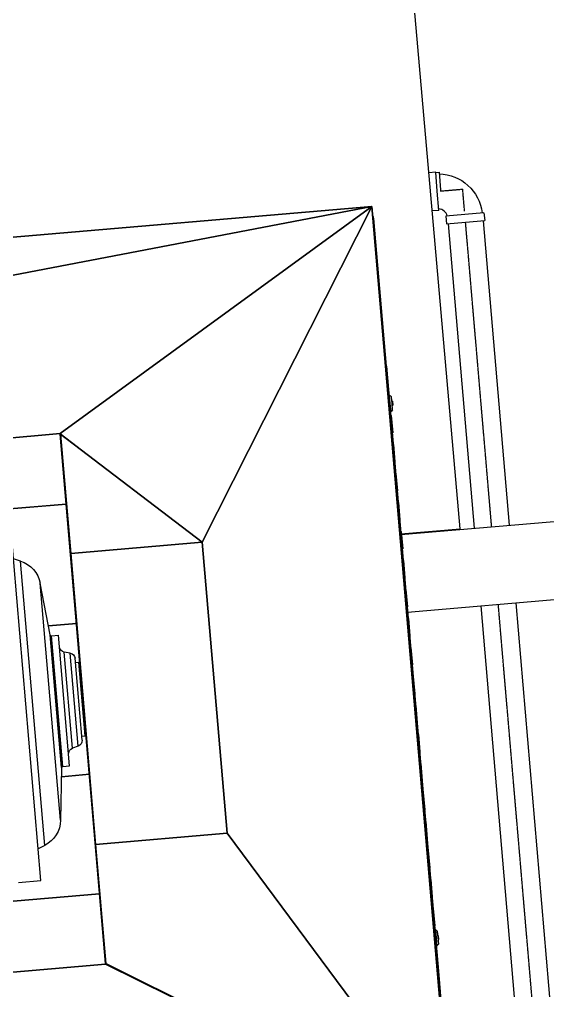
# Model space of a CAD drawing. Header units: millimetres. Extents: x 238021 to 250605, y -32596 to -9848.
# Drawn here: x 245398 to 246305, y -29375 to -27707 of the extents above; entities that cross this region are included whole.
import ezdxf

# ---------------------------------------------------------------- set-up
doc = ezdxf.new("R2010")
doc.units = ezdxf.units.MM
doc.header["$MEASUREMENT"] = 0
doc.linetypes.add('CENTER2', pattern=[1.125, 0.75, -0.125, 0.125, -0.125])
for name, color, linetype in [('Plan-150-SL-B4-250', 14, 'Continuous'), ('Plan-A-FLOR', 192, 'Continuous'), ('Plan-CENTER', 1, 'CENTER2'), ('Plan-RE', 5, 'Continuous'), ('Plan-S-BEAM', 12, 'Continuous')]:
    doc.layers.add(name, color=color, linetype=linetype)
doc.layers.add('Plan-UCD756', color=7, linetype='Continuous', true_color=0xe7f0ff)

# ---------------------------------------------------------------- blocks, each defined once
blk = doc.blocks.new('*U546')
at = {"layer": 'Plan-150-SL-B4-250', "color": 0, "linetype": 'ByBlock', "lineweight": -2}
for p, q in [((245398.1, -26796.2), (245440.5, -26745.9)), ((245440.5, -26745.9), (245490.8, -26788.2)), ((245503.6, -26932.2), (245513.2, -26920.8)), ((245266, -26953), (245276, -26941.1)), ((244622.1, -27717.5), (244934.8, -27346.3)), ((244750.8, -27825.9), (245053, -27467.1)), ((244686.5, -27771.7), (244622.1, -27717.5)), ((244750.8, -27825.9), (244686.5, -27771.7))]:
    blk.add_line(p, q, dxfattribs=at)
at = {"layer": 'Plan-CENTER'}
for p, q in [((245394.6, -26931), (245384.8, -26942.6)), ((245042.6, -27348.9), (244686.5, -27771.7))]:
    blk.add_line(p, q, dxfattribs=at)
blk = doc.blocks.new('*U549')
at = {"layer": 'Plan-A-FLOR', "color": 0, "linetype": 'ByBlock', "lineweight": -2}
for p, q in [((246154.4, -28581.8), (246006.2, -26888.2)), ((246052.8, -28590.7), (246154.4, -28581.8))]:
    blk.add_line(p, q, dxfattribs=at)
blk = doc.blocks.new('*U561')
at = {"layer": 'Plan-CENTER'}
for p in [(246120.9, -28001.5), (246162.1, -28036.2)]:
    blk.add_line(p, (246158.9, -27998.3), dxfattribs=at)
at = {"layer": 'Plan-RE', "color": 0, "linetype": 'ByBlock', "lineweight": -2}
for p, q in [((246112.5, -27969.2), (246100.9, -27970.2)), ((246115.3, -28002), (246112.5, -27969.2)), ((246118.1, -28034.8), (246115.3, -28002)), ((246118.1, -28034.8), (246106.6, -28035.8)), ((246162.6, -28041.8), (246129.8, -28044.6)), ((246129.8, -28044.6), (246131, -28058)), ((246195.4, -28039), (246162.6, -28041.8)), ((246195.4, -28039), (246196.6, -28052.4)), ((246131, -28058), (246163.8, -28055.2)), ((246163.8, -28055.2), (246196.6, -28052.4))]:
    blk.add_line(p, q, dxfattribs=at)
at = {"layer": 'Plan-RE', "color": 0, "linetype": 'ByBlock', "lineweight": -2, "extrusion": (0, 0, -1)}
blk.add_arc((-246116.5, -28048.5), 76.6, 91.3849, 173.0561, dxfattribs=at)
at = {"layer": 'Plan-RE', "color": 0, "linetype": 'ByBlock', "lineweight": -2}
blk.add_arc((246116.5, -28048.5), 16.3, 14.5665, 85.2208, dxfattribs=at)
blk = doc.blocks.new('*U562')
at = {"layer": 'Plan-CENTER'}
blk.add_line((245107.2, -28086.1), (244780.5, -28114.1), dxfattribs=at)
at = {"layer": 'Plan-RE', "color": 0, "linetype": 'ByBlock', "lineweight": -2}
for p, q in [((246112.6, -27969.7), (246118.2, -27969.3)), ((246118.2, -27969.3), (246120.7, -27999.3)), ((246120.7, -27999.3), (246120.9, -28000.8)), ((244777.9, -28084), (245104.6, -28056))]:
    blk.add_line(p, q, dxfattribs=at)
blk = doc.blocks.new('*U563')
at = {"layer": 'Plan-UCD756', "color": 0, "linetype": 'ByBlock', "lineweight": -2}
for p, q in [((244152.3, -28186.8), (246002.7, -28028.3)), ((246002.7, -28028.3), (244152.3, -28186.8)), ((246002.7, -28028.3), (245227.1, -28094.7)), ((245227.1, -28094.7), (246002.7, -28028.3)), ((245234, -28175.3), (246002.7, -28028.3)), ((246002.7, -28028.3), (245234, -28175.3)), ((246002.7, -28028.3), (245467.8, -28418.4)), ((245467.8, -28418.4), (246002.7, -28028.3)), ((246002.7, -28028.3), (245711.7, -28604.8)), ((245711.7, -28604.8), (246002.7, -28028.3)), ((246002.7, -28028.3), (246139.3, -29623.3)), ((246139.3, -29623.3), (246002.7, -28028.3)), ((246139.3, -29623.3), (246002.7, -28028.3)), ((246002.7, -28028.3), (246139.3, -29623.3)), ((246027.9, -28302.6), (246006.1, -28048.5)), ((246028.1, -28302.6), (246026.2, -28302.7)), ((246026.2, -28302.7), (246028.1, -28302.6)), ((246026.2, -28302.7), (246027.9, -28302.6)), ((246117.7, -29348.8), (246028.1, -28302.6)), ((246028.1, -28302.6), (246117.7, -29348.8)), ((246032.4, -28352.7), (246033.4, -28352.6)), ((246034.6, -28366.6), (246033.4, -28352.6)), ((246036.6, -28355.3), (246033.4, -28352.6)), ((246037.6, -28366.3), (246036.6, -28355.3)), ((246038.3, -28362.8), (246037.3, -28362.9)), ((246037.3, -28362.9), (246038.3, -28362.8)), ((246038.3, -28362.8), (246038.9, -28369.7)), ((246038.9, -28369.7), (246038.3, -28362.8)), ((246035.8, -28380.6), (246034.6, -28366.6)), ((246034.8, -28380.7), (246035.8, -28380.6)), ((246038.5, -28377.3), (246035.8, -28380.6)), ((246038.5, -28377.3), (246037.6, -28366.3)), ((246038.9, -28369.7), (246037.9, -28369.8)), ((246037.9, -28369.8), (246038.9, -28369.7)), ((246036.3, -28387.2), (246038.9, -28417.1)), ((244552, -28496.9), (245467.8, -28418.4)), ((245467.8, -28418.4), (244552, -28496.9)), ((245467.8, -28418.4), (245468.5, -28419.2)), ((245467.8, -28418.4), (245711.7, -28604.8)), ((245467.8, -28418.4), (245467.9, -28419.2)), ((245468.5, -28419.2), (245467.8, -28418.4)), ((245467.9, -28419.2), (245467.8, -28418.4)), ((245468.5, -28419.2), (245467.9, -28419.2)), ((245467.9, -28419.2), (245545.8, -29329)), ((245467.9, -28419.2), (245468.5, -28419.2)), ((245545.8, -29329), (245467.9, -28419.2)), ((245486, -28624.1), (245468.5, -28419.2)), ((245468.5, -28419.2), (245711.7, -28604.8)), ((245468.5, -28419.2), (245486, -28624.1)), ((245711.7, -28604.8), (245468.5, -28419.2)), ((246043.2, -28466.9), (246040.6, -28437)), ((246047.4, -28516.7), (246044.9, -28486.8)), ((245478.2, -28539.3), (244552.5, -28618.6)), ((244552.5, -28618.6), (245478.2, -28539.3)), ((246051.7, -28566.5), (246049.1, -28536.6)), ((245434.9, -29185.9), (245383, -28579.1)), ((246053.4, -28586.5), (246056, -28616.3)), ((245711.7, -28604.8), (245486, -28624.1)), ((245486, -28624.1), (245711.7, -28604.8)), ((245711.7, -28604.8), (245754.5, -29104.8)), ((245754.5, -29104.8), (245711.7, -28604.8)), ((245486, -28624.1), (245528.8, -29124.1)), ((245528.8, -29124.1), (245486, -28624.1)), ((245399.8, -28637.2), (245387.6, -28633.4)), ((245441.7, -29125.8), (245399.8, -28637.2)), ((246060.2, -28666.2), (246057.7, -28636.3)), ((245468.6, -29082.3), (245433.8, -28675.4)), ((245450.9, -28764.2), (245433.8, -28675.4)), ((246064.5, -28716), (246061.9, -28686.1)), ((245495.8, -28744.6), (245447.9, -28748.7)), ((245447.9, -28748.7), (245495.8, -28744.6)), ((246068.8, -28765.8), (246066.2, -28735.9)), ((245470.4, -28992), (245450.9, -28764.2)), ((245451.2, -28766), (245450.9, -28764.2)), ((245451.2, -28766), (245453.2, -28765.8)), ((245470.4, -28990.2), (245451.2, -28766)), ((245472.2, -28990), (245453, -28765.8)), ((245453.2, -28765.8), (245465, -28764.8)), ((245472.4, -28990), (245453.2, -28765.8)), ((245484.1, -28989), (245465, -28764.8)), ((245489, -28959), (245474.9, -28793.6)), ((245485.2, -28795.4), (245474.9, -28793.6)), ((245498.9, -28955.4), (245485.2, -28795.4)), ((246073, -28815.6), (246070.5, -28785.7)), ((245505.5, -28945.1), (245493.4, -28804.4)), ((245494, -28811.4), (245499.9, -28810.9)), ((245510.8, -28937.6), (245499.9, -28810.9)), ((246077.3, -28865.4), (246074.7, -28835.5)), ((246081.5, -28915.3), (246079, -28885.4)), ((245504.9, -28938.1), (245510.8, -28937.6)), ((246085.8, -28965.1), (246083.3, -28935.2)), ((245498.9, -28955.4), (245489, -28959)), ((245470.4, -28992), (245468.6, -29082.3)), ((245470.4, -28990.2), (245472.4, -28990)), ((245470.4, -28990.2), (245470.4, -28992)), ((245472.4, -28990), (245484.1, -28989)), ((246090.1, -29014.9), (246087.5, -28985)), ((245518, -29003.7), (245470.1, -29007.8)), ((245470.1, -29007.8), (245518, -29003.7)), ((246094.3, -29064.7), (246091.8, -29034.8)), ((246098.6, -29114.5), (246096, -29084.6)), ((245528.8, -29124.1), (245754.5, -29104.8)), ((245754.5, -29104.8), (245528.8, -29124.1)), ((245754.5, -29104.8), (246139.3, -29623.3)), ((246139.3, -29623.3), (245754.5, -29104.8)), ((245441.7, -29125.8), (245430.3, -29131.7)), ((245546.4, -29329), (245528.8, -29124.1)), ((245528.8, -29124.1), (245546.4, -29329)), ((246102.9, -29164.3), (246100.3, -29134.5)), ((245396.1, -29189.3), (245434.9, -29185.9)), ((246107.1, -29214.2), (246104.6, -29184.3)), ((245535.5, -29208.9), (244609.8, -29288.2)), ((244609.8, -29288.2), (245535.5, -29208.9)), ((246111.4, -29264), (246108.8, -29234.1)), ((246112, -29270.6), (246111, -29270.7)), ((246112, -29270.6), (246113.2, -29284.6)), ((246115.2, -29273.3), (246112, -29270.6)), ((246115.2, -29273.3), (246116.2, -29284.3)), ((246115.9, -29280.8), (246116.9, -29280.7)), ((246116.9, -29280.7), (246115.9, -29280.8)), ((246116.9, -29280.7), (246117.5, -29287.7)), ((246117.5, -29287.7), (246116.9, -29280.7)), ((246113.2, -29284.6), (246114.4, -29298.6)), ((246114.4, -29298.6), (246113.4, -29298.6)), ((246117.1, -29295.3), (246114.4, -29298.6)), ((246116.2, -29284.3), (246117.1, -29295.3)), ((246116.5, -29287.8), (246117.5, -29287.7)), ((246117.5, -29287.7), (246116.5, -29287.8)), ((245545.9, -29329.8), (244630, -29408.3)), ((244630, -29408.3), (245545.9, -29329.8)), ((245545.8, -29329), (245546.4, -29329)), ((245546.4, -29329), (245545.8, -29329)), ((245545.8, -29329), (245545.9, -29329.8)), ((245545.9, -29329.8), (245545.8, -29329)), ((246139.3, -29623.3), (245545.9, -29329.8)), ((245545.9, -29329.8), (246139.3, -29623.3)), ((245546.4, -29329), (246139.3, -29623.3)), ((246139.3, -29623.3), (245546.4, -29329)), ((246115.8, -29348.9), (246117.7, -29348.8)), ((246117.7, -29348.8), (246115.8, -29348.9)), ((246117.7, -29348.8), (246139.4, -29602.8))]:
    blk.add_line(p, q, dxfattribs=at)
blk.add_arc((245986.2, -28050.2), 20, 4.8936, 28.5644, dxfattribs=at)
at = {"layer": 'Plan-UCD756', "color": 0, "linetype": 'ByBlock', "lineweight": -2, "extrusion": (0, 0, -1)}
for centre, radius, start, end in [((-245384.7, -28684.9), 50, 107.6071, 169.1064), ((-245476.6, -28783.7), 10, 280.1063, 355.1064), ((-245483.5, -28805.2), 10, 100.1063, 175.1064), ((-245495.5, -28946), 10, 175.1064, 250.1064), ((-245492.4, -28968.4), 10, 355.1064, 70.1064), ((-245418.6, -29081.4), 50, 181.1063, 242.6057)]:
    blk.add_arc(centre, radius, start, end, dxfattribs=at)
blk = doc.blocks.new('*U564')
at = {"layer": 'Plan-CENTER'}
for p, q in [((246208.6, -28578.2), (246163.8, -28055.2)), ((246308.1, -29741.4), (246220, -28711.7))]:
    blk.add_line(p, q, dxfattribs=at)
at = {"layer": 'Plan-RE', "color": 0, "linetype": 'ByBlock', "lineweight": -2}
for p, q in [((246133.7, -28057.8), (246178.5, -28580.8)), ((246193.8, -28052.6), (246238.6, -28575.6)), ((246189.9, -28714.3), (246278.1, -29744)), ((246250, -28709.1), (246338.2, -29738.8))]:
    blk.add_line(p, q, dxfattribs=at)
blk = doc.blocks.new('*U570')
at = {"layer": 'Plan-S-BEAM', "color": 0, "linetype": 'ByBlock', "lineweight": -2}
for p, q in [((246052.8, -28591.6), (247067.6, -28504.6)), ((246064.3, -28725.1), (247079.1, -28638.1))]:
    blk.add_line(p, q, dxfattribs=at)

msp = doc.modelspace()

# ---------------------------------------------------------------- block references
at = {"layer": 'Plan-150-SL-B4-250'}
msp.add_blockref('*U546', (0, 0), dxfattribs=at)
at = {"layer": 'Plan-A-FLOR'}
msp.add_blockref('*U549', (0, 0), dxfattribs=at)
at = {"layer": 'Plan-RE'}
for name in ['*U562', '*U561', '*U564']:
    msp.add_blockref(name, (0, 0), dxfattribs=at)
at = {"layer": 'Plan-S-BEAM'}
msp.add_blockref('*U570', (0, 0), dxfattribs=at)
at = {"layer": 'Plan-UCD756'}
msp.add_blockref('*U563', (0, 0), dxfattribs=at)

doc.saveas('drawing.dxf')
